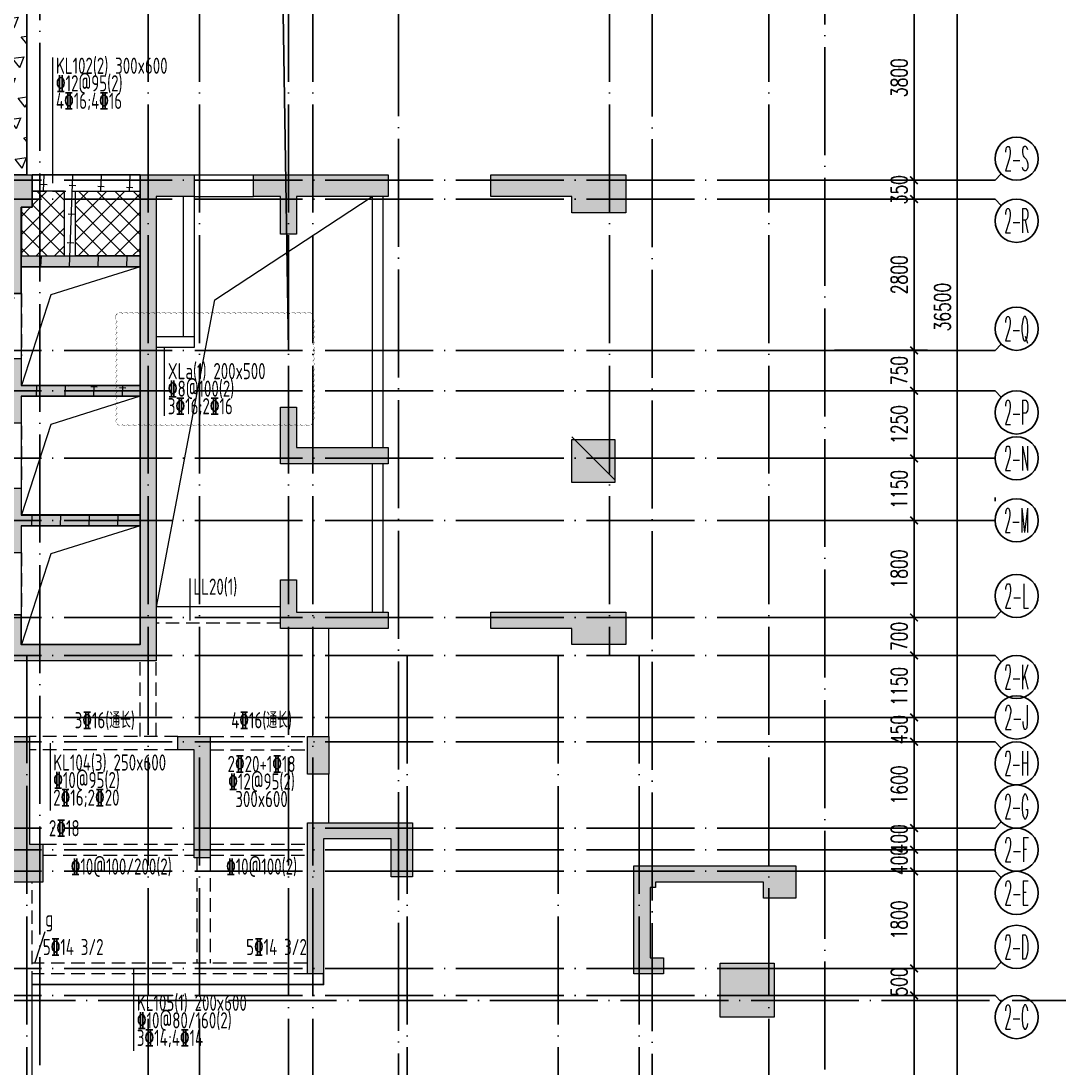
# Model space of a CAD drawing. Header units: millimetres. Extents: x 1089227 to 13101469, y 618865 to 10240562.
# Drawn here: x 3314430 to 3333666, y 4887909 to 4907305 of the extents above; entities that cross this region are included whole.
import ezdxf
from ezdxf.enums import TextEntityAlignment as Align

# ---------------------------------------------------------------- set-up
doc = ezdxf.new("R2010")
doc.units = ezdxf.units.MM
doc.header["$LTSCALE"] = 1000
doc.header["$PDMODE"] = 3
doc.header["$PDSIZE"] = 200
doc.linetypes.add('DOTE', pattern=[2.42, 2, -0.2, 0.02, -0.2])
doc.linetypes.add('HIDDEN', pattern=[0.375, 0.25, -0.125])
doc.layers.get('0').update_dxf_attribs({"linetype": 'CONTINUOUS'})
doc.layers.get('Defpoints').update_dxf_attribs({"linetype": 'CONTINUOUS'})
doc.layers.add('0914调整', color=1, linetype='CONTINUOUS', plot=False)
for name, color, linetype in [('AXIS', 3, 'CONTINUOUS'), ('AXIS_TEXT', 7, 'CONTINUOUS'), ('C-H', 8, 'CONTINUOUS'), ('DOTE', 1, 'DOTE'), ('EXTEND', 4, 'CONTINUOUS'), ('降板范围', 7, 'CONTINUOUS')]:
    doc.layers.add(name, color=color, linetype=linetype)
for name, color, linetype, lineweight in [('S-BEAM-DASH', 4, 'HIDDEN', 0), ('S-BEAM-SE-DASH', 3, 'HIDDEN', 0), ('S-COLU-GZ', 240, 'CONTINUOUS', 0), ('S-HOLE', 11, 'CONTINUOUS', 0), ('S-SLAB', 160, 'CONTINUOUS', 0), ('S-SLAB-HATCH', 73, 'CONTINUOUS', 0), ('S-WALL', 31, 'CONTINUOUS', 0), ('梁原位标注', 7, 'CONTINUOUS', 18), ('梁名称编号', 2, 'CONTINUOUS', 18), ('梁标注引线', 2, 'CONTINUOUS', 18), ('梁集中标注', 2, 'CONTINUOUS', 18)]:
    doc.layers.add(name, color=color, linetype=linetype, lineweight=lineweight)
doc.styles.add('_TCH_AXIS', font='COMPLEX', dxfattribs={"bigfont": 'AllInOneBig.shx'})
doc.styles.add('_TCH_DIM_T3', font='SIMPLEX', dxfattribs={"width": 0.705882, "bigfont": 'AllInOneBig.shx'})
doc.styles.add('COMPLEX', font='COMPLEX', dxfattribs={"bigfont": 'AllInOneBig.shx'})
doc.styles.add('Style 1', font='yjkeng.shx', dxfattribs={"width": 0.7, "height": 300, "bigfont": 'yjkchn.shx'})
doc.dimstyles.new('_TCH_ARCH&&100', dxfattribs={"dimtxt": 297.5, "dimasz": 100, "dimexe": 250, "dimexo": 300, "dimgap": 126.25, "dimtad": 1, "dimdec": 0, "dimzin": 0, "dimdsep": 46, "dimtxsty": '_TCH_DIM_T3', "dimblk": 'ARCHTICK', "dimcen": 0.09, "dimclrt": 7, "dimazin": 2, "dimtfac": 1, "dimtdec": 0, "dimtix": 1, "dimtmove": 2, "dimatfit": 3, "dimfxl": 0, "dimtolj": 1, "dimtzin": 0, "dimarcsym": 0})

# ---------------------------------------------------------------- blocks, each defined once
blk = doc.blocks.new('_AXISO')
blk.add_circle((0, 0), 0.5)
at = {"layer": 'AXIS_TEXT', "style": 'COMPLEX', "width": 1.041667}
blk.add_attdef('A', text='', height=0.56, dxfattribs=at).set_placement((-0.25, -0.28), (0.25, -0.28), align=Align.FIT)
blk = doc.blocks.new('_ArchTick')
at = {"color": 0, "linetype": 'ByBlock', "const_width": 0.3}
blk.add_lwpolyline([(-0.71, -0.71), (0.71, 0.71)], dxfattribs=at)
blk = doc.blocks.new('*D246')
at = {"layer": 'AXIS', "color": 0, "lineweight": -2, "transparency": 16777216}
for p, q in [((-60525, 95042), (-57999, 95042)), ((-58249, 58542), (-58249, 95042)), ((-60525, 58542), (-57999, 58542))]:
    blk.add_line(p, q, dxfattribs=at)
at = {"layer": 'Defpoints', "color": 0, "transparency": 16777216}
for p in [(-60825, 95042), (-58249, 95042), (-60825, 58542)]:
    blk.add_point(p, dxfattribs=at)
at = {"layer": 'AXIS', "color": 0, "lineweight": -2, "transparency": 16777216, "xscale": 100, "yscale": 100, "zscale": 100}
for p, rotation in [((-58249, 95042), 90), ((-58249, 58542), 270)]:
    blk.add_blockref('_ArchTick', p, dxfattribs=dict(at, rotation=rotation))
at = {"layer": 'AXIS', "color": 7, "transparency": 16777216, "insert": (-58524, 76792), "char_height": 297.5, "attachment_point": 5, "rotation": 90, "style": '_TCH_DIM_T3'}
blk.add_mtext('\\A1;36500', dxfattribs=at)
blk = doc.blocks.new('*D248')
at = {"layer": 'AXIS', "color": 0, "lineweight": -2, "transparency": 16777216}
for p, q in [((-60525, 64042), (-58799, 64042)), ((-59049, 59542), (-59049, 64042)), ((-60525, 59542), (-58799, 59542))]:
    blk.add_line(p, q, dxfattribs=at)
at = {"layer": 'Defpoints', "color": 0, "transparency": 16777216}
for p in [(-60825, 64042), (-59049, 64042), (-60825, 59542)]:
    blk.add_point(p, dxfattribs=at)
at = {"layer": 'AXIS', "color": 0, "lineweight": -2, "transparency": 16777216, "xscale": 100, "yscale": 100, "zscale": 100}
for p, rotation in [((-59049, 64042), 90), ((-59049, 59542), 270)]:
    blk.add_blockref('_ArchTick', p, dxfattribs=dict(at, rotation=rotation))
at = {"layer": 'AXIS', "color": 7, "transparency": 16777216, "insert": (-59324, 61792), "char_height": 297.5, "attachment_point": 5, "rotation": 90, "style": '_TCH_DIM_T3'}
blk.add_mtext('\\A1;4500', dxfattribs=at)
blk = doc.blocks.new('*D249')
at = {"layer": 'AXIS', "color": 0, "lineweight": -2, "transparency": 16777216}
for p, q in [((-59049, 64542), (-59049, 64642)), ((-60525, 64542), (-58799, 64542)), ((-59049, 64042), (-59049, 64542)), ((-60525, 64042), (-58799, 64042)), ((-59049, 64042), (-59049, 63942))]:
    blk.add_line(p, q, dxfattribs=at)
at = {"layer": 'Defpoints', "color": 0, "transparency": 16777216}
for p in [(-60825, 64542), (-59049, 64542), (-60825, 64042)]:
    blk.add_point(p, dxfattribs=at)
at = {"layer": 'AXIS', "color": 0, "lineweight": -2, "transparency": 16777216, "xscale": 100, "yscale": 100, "zscale": 100}
for p, rotation in [((-59049, 64542), 270), ((-59049, 64042), 90)]:
    blk.add_blockref('_ArchTick', p, dxfattribs=dict(at, rotation=rotation))
at = {"layer": 'AXIS', "color": 7, "transparency": 16777216, "insert": (-59324, 64292), "char_height": 297.5, "attachment_point": 5, "rotation": 90, "style": '_TCH_DIM_T3'}
blk.add_mtext('\\A1;500', dxfattribs=at)
blk = doc.blocks.new('*D250')
at = {"layer": 'AXIS', "color": 0, "lineweight": -2, "transparency": 16777216}
for p, q in [((-60525, 66342), (-58799, 66342)), ((-59049, 64542), (-59049, 66342)), ((-60525, 64542), (-58799, 64542))]:
    blk.add_line(p, q, dxfattribs=at)
at = {"layer": 'Defpoints', "color": 0, "transparency": 16777216}
for p in [(-60825, 66342), (-59049, 66342), (-60825, 64542)]:
    blk.add_point(p, dxfattribs=at)
at = {"layer": 'AXIS', "color": 0, "lineweight": -2, "transparency": 16777216, "xscale": 100, "yscale": 100, "zscale": 100}
for p, rotation in [((-59049, 66342), 90), ((-59049, 64542), 270)]:
    blk.add_blockref('_ArchTick', p, dxfattribs=dict(at, rotation=rotation))
at = {"layer": 'AXIS', "color": 7, "transparency": 16777216, "insert": (-59324, 65442), "char_height": 297.5, "attachment_point": 5, "rotation": 90, "style": '_TCH_DIM_T3'}
blk.add_mtext('\\A1;1800', dxfattribs=at)
blk = doc.blocks.new('*D251')
at = {"layer": 'AXIS', "color": 0, "lineweight": -2, "transparency": 16777216}
for p, q in [((-60525, 66742), (-58799, 66742)), ((-59049, 66742), (-59049, 66842)), ((-59049, 66342), (-59049, 66742)), ((-60525, 66342), (-58799, 66342)), ((-59049, 66342), (-59049, 66242))]:
    blk.add_line(p, q, dxfattribs=at)
at = {"layer": 'Defpoints', "color": 0, "transparency": 16777216}
for p in [(-60825, 66742), (-59049, 66742), (-60825, 66342)]:
    blk.add_point(p, dxfattribs=at)
at = {"layer": 'AXIS', "color": 0, "lineweight": -2, "transparency": 16777216, "xscale": 100, "yscale": 100, "zscale": 100}
for p, rotation in [((-59049, 66742), 270), ((-59049, 66342), 90)]:
    blk.add_blockref('_ArchTick', p, dxfattribs=dict(at, rotation=rotation))
at = {"layer": 'AXIS', "color": 7, "transparency": 16777216, "insert": (-59324, 66542), "char_height": 297.5, "attachment_point": 5, "rotation": 90, "style": '_TCH_DIM_T3'}
blk.add_mtext('\\A1;400', dxfattribs=at)
blk = doc.blocks.new('*D252')
at = {"layer": 'AXIS', "color": 0, "lineweight": -2, "transparency": 16777216}
for p, q in [((-60525, 67142), (-58799, 67142)), ((-59049, 67142), (-59049, 67242)), ((-59049, 66742), (-59049, 67142)), ((-60525, 66742), (-58799, 66742)), ((-59049, 66742), (-59049, 66642))]:
    blk.add_line(p, q, dxfattribs=at)
at = {"layer": 'Defpoints', "color": 0, "transparency": 16777216}
for p in [(-60825, 67142), (-59049, 67142), (-60825, 66742)]:
    blk.add_point(p, dxfattribs=at)
at = {"layer": 'AXIS', "color": 0, "lineweight": -2, "transparency": 16777216, "xscale": 100, "yscale": 100, "zscale": 100}
for p, rotation in [((-59049, 67142), 270), ((-59049, 66742), 90)]:
    blk.add_blockref('_ArchTick', p, dxfattribs=dict(at, rotation=rotation))
at = {"layer": 'AXIS', "color": 7, "transparency": 16777216, "insert": (-59324, 66942), "char_height": 297.5, "attachment_point": 5, "rotation": 90, "style": '_TCH_DIM_T3'}
blk.add_mtext('\\A1;400', dxfattribs=at)
blk = doc.blocks.new('*D253')
at = {"layer": 'AXIS', "color": 0, "lineweight": -2, "transparency": 16777216}
for p, q in [((-60525, 68742), (-58799, 68742)), ((-59049, 67142), (-59049, 68742)), ((-60525, 67142), (-58799, 67142))]:
    blk.add_line(p, q, dxfattribs=at)
at = {"layer": 'Defpoints', "color": 0, "transparency": 16777216}
for p in [(-60825, 68742), (-59049, 68742), (-60825, 67142)]:
    blk.add_point(p, dxfattribs=at)
at = {"layer": 'AXIS', "color": 0, "lineweight": -2, "transparency": 16777216, "xscale": 100, "yscale": 100, "zscale": 100}
for p, rotation in [((-59049, 68742), 90), ((-59049, 67142), 270)]:
    blk.add_blockref('_ArchTick', p, dxfattribs=dict(at, rotation=rotation))
at = {"layer": 'AXIS', "color": 7, "transparency": 16777216, "insert": (-59324, 67942), "char_height": 297.5, "attachment_point": 5, "rotation": 90, "style": '_TCH_DIM_T3'}
blk.add_mtext('\\A1;1600', dxfattribs=at)
blk = doc.blocks.new('*D254')
at = {"layer": 'AXIS', "color": 0, "lineweight": -2, "transparency": 16777216}
for p, q in [((-59049, 69192), (-59049, 69292)), ((-60525, 69192), (-58799, 69192)), ((-59049, 68742), (-59049, 69192)), ((-60525, 68742), (-58799, 68742)), ((-59049, 68742), (-59049, 68642))]:
    blk.add_line(p, q, dxfattribs=at)
at = {"layer": 'Defpoints', "color": 0, "transparency": 16777216}
for p in [(-60825, 69192), (-59049, 69192), (-60825, 68742)]:
    blk.add_point(p, dxfattribs=at)
at = {"layer": 'AXIS', "color": 0, "lineweight": -2, "transparency": 16777216, "xscale": 100, "yscale": 100, "zscale": 100}
for p, rotation in [((-59049, 69192), 270), ((-59049, 68742), 90)]:
    blk.add_blockref('_ArchTick', p, dxfattribs=dict(at, rotation=rotation))
at = {"layer": 'AXIS', "color": 7, "transparency": 16777216, "insert": (-59324, 68967), "char_height": 297.5, "attachment_point": 5, "rotation": 90, "style": '_TCH_DIM_T3'}
blk.add_mtext('\\A1;450', dxfattribs=at)
blk = doc.blocks.new('*D255')
at = {"layer": 'AXIS', "color": 0, "lineweight": -2, "transparency": 16777216}
for p, q in [((-60525, 70342), (-58799, 70342)), ((-59049, 69192), (-59049, 70342)), ((-60525, 69192), (-58799, 69192))]:
    blk.add_line(p, q, dxfattribs=at)
at = {"layer": 'Defpoints', "color": 0, "transparency": 16777216}
for p in [(-60825, 70342), (-59049, 70342), (-60825, 69192)]:
    blk.add_point(p, dxfattribs=at)
at = {"layer": 'AXIS', "color": 0, "lineweight": -2, "transparency": 16777216, "xscale": 100, "yscale": 100, "zscale": 100}
for p, rotation in [((-59049, 70342), 90), ((-59049, 69192), 270)]:
    blk.add_blockref('_ArchTick', p, dxfattribs=dict(at, rotation=rotation))
at = {"layer": 'AXIS', "color": 7, "transparency": 16777216, "insert": (-59324, 69767), "char_height": 297.5, "attachment_point": 5, "rotation": 90, "style": '_TCH_DIM_T3'}
blk.add_mtext('\\A1;1150', dxfattribs=at)
blk = doc.blocks.new('*D256')
at = {"layer": 'AXIS', "color": 0, "lineweight": -2, "transparency": 16777216}
for p, q in [((-60525, 71042), (-58799, 71042)), ((-59049, 71042), (-59049, 71142)), ((-59049, 70342), (-59049, 71042)), ((-60525, 70342), (-58799, 70342)), ((-59049, 70342), (-59049, 70242))]:
    blk.add_line(p, q, dxfattribs=at)
at = {"layer": 'Defpoints', "color": 0, "transparency": 16777216}
for p in [(-60825, 71042), (-59049, 71042), (-60825, 70342)]:
    blk.add_point(p, dxfattribs=at)
at = {"layer": 'AXIS', "color": 0, "lineweight": -2, "transparency": 16777216, "xscale": 100, "yscale": 100, "zscale": 100}
for p, rotation in [((-59049, 71042), 270), ((-59049, 70342), 90)]:
    blk.add_blockref('_ArchTick', p, dxfattribs=dict(at, rotation=rotation))
at = {"layer": 'AXIS', "color": 7, "transparency": 16777216, "insert": (-59324, 70692), "char_height": 297.5, "attachment_point": 5, "rotation": 90, "style": '_TCH_DIM_T3'}
blk.add_mtext('\\A1;700', dxfattribs=at)
blk = doc.blocks.new('*D257')
at = {"layer": 'AXIS', "color": 0, "lineweight": -2, "transparency": 16777216}
for p, q in [((-60525, 72842), (-58799, 72842)), ((-59049, 71042), (-59049, 72842)), ((-60525, 71042), (-58799, 71042))]:
    blk.add_line(p, q, dxfattribs=at)
at = {"layer": 'Defpoints', "color": 0, "transparency": 16777216}
for p in [(-60825, 72842), (-59049, 72842), (-60825, 71042)]:
    blk.add_point(p, dxfattribs=at)
at = {"layer": 'AXIS', "color": 0, "lineweight": -2, "transparency": 16777216, "xscale": 100, "yscale": 100, "zscale": 100}
for p, rotation in [((-59049, 72842), 90), ((-59049, 71042), 270)]:
    blk.add_blockref('_ArchTick', p, dxfattribs=dict(at, rotation=rotation))
at = {"layer": 'AXIS', "color": 7, "transparency": 16777216, "insert": (-59324, 71942), "char_height": 297.5, "attachment_point": 5, "rotation": 90, "style": '_TCH_DIM_T3'}
blk.add_mtext('\\A1;1800', dxfattribs=at)
blk = doc.blocks.new('*D258')
at = {"layer": 'AXIS', "color": 0, "lineweight": -2, "transparency": 16777216}
for p, q in [((-60525, 73992), (-58799, 73992)), ((-59049, 72842), (-59049, 73992)), ((-60525, 72842), (-58799, 72842))]:
    blk.add_line(p, q, dxfattribs=at)
at = {"layer": 'Defpoints', "color": 0, "transparency": 16777216}
for p in [(-60825, 73992), (-59049, 73992), (-60825, 72842)]:
    blk.add_point(p, dxfattribs=at)
at = {"layer": 'AXIS', "color": 0, "lineweight": -2, "transparency": 16777216, "xscale": 100, "yscale": 100, "zscale": 100}
for p, rotation in [((-59049, 73992), 90), ((-59049, 72842), 270)]:
    blk.add_blockref('_ArchTick', p, dxfattribs=dict(at, rotation=rotation))
at = {"layer": 'AXIS', "color": 7, "transparency": 16777216, "insert": (-59324, 73417), "char_height": 297.5, "attachment_point": 5, "rotation": 90, "style": '_TCH_DIM_T3'}
blk.add_mtext('\\A1;1150', dxfattribs=at)
blk = doc.blocks.new('*D259')
at = {"layer": 'AXIS', "color": 0, "lineweight": -2, "transparency": 16777216}
for p, q in [((-60525, 75242), (-58799, 75242)), ((-59049, 73992), (-59049, 75242)), ((-60525, 73992), (-58799, 73992))]:
    blk.add_line(p, q, dxfattribs=at)
at = {"layer": 'Defpoints', "color": 0, "transparency": 16777216}
for p in [(-60825, 75242), (-59049, 75242), (-60825, 73992)]:
    blk.add_point(p, dxfattribs=at)
at = {"layer": 'AXIS', "color": 0, "lineweight": -2, "transparency": 16777216, "xscale": 100, "yscale": 100, "zscale": 100}
for p, rotation in [((-59049, 75242), 90), ((-59049, 73992), 270)]:
    blk.add_blockref('_ArchTick', p, dxfattribs=dict(at, rotation=rotation))
at = {"layer": 'AXIS', "color": 7, "transparency": 16777216, "insert": (-59324, 74617), "char_height": 297.5, "attachment_point": 5, "rotation": 90, "style": '_TCH_DIM_T3'}
blk.add_mtext('\\A1;1250', dxfattribs=at)
blk = doc.blocks.new('*D260')
at = {"layer": 'AXIS', "color": 0, "lineweight": -2, "transparency": 16777216}
for p, q in [((-59049, 75992), (-59049, 76092)), ((-60525, 75992), (-58799, 75992)), ((-59049, 75242), (-59049, 75992)), ((-60525, 75242), (-58799, 75242)), ((-59049, 75242), (-59049, 75142))]:
    blk.add_line(p, q, dxfattribs=at)
at = {"layer": 'Defpoints', "color": 0, "transparency": 16777216}
for p in [(-60825, 75992), (-59049, 75992), (-60825, 75242)]:
    blk.add_point(p, dxfattribs=at)
at = {"layer": 'AXIS', "color": 0, "lineweight": -2, "transparency": 16777216, "xscale": 100, "yscale": 100, "zscale": 100}
for p, rotation in [((-59049, 75992), 270), ((-59049, 75242), 90)]:
    blk.add_blockref('_ArchTick', p, dxfattribs=dict(at, rotation=rotation))
at = {"layer": 'AXIS', "color": 7, "transparency": 16777216, "insert": (-59324, 75617), "char_height": 297.5, "attachment_point": 5, "rotation": 90, "style": '_TCH_DIM_T3'}
blk.add_mtext('\\A1;750', dxfattribs=at)
blk = doc.blocks.new('*D261')
at = {"layer": 'AXIS', "color": 0, "lineweight": -2, "transparency": 16777216}
for p, q in [((-60525, 78792), (-58799, 78792)), ((-59049, 75992), (-59049, 78792)), ((-60525, 75992), (-58799, 75992))]:
    blk.add_line(p, q, dxfattribs=at)
at = {"layer": 'Defpoints', "color": 0, "transparency": 16777216}
for p in [(-60825, 78792), (-59049, 78792), (-60825, 75992)]:
    blk.add_point(p, dxfattribs=at)
at = {"layer": 'AXIS', "color": 0, "lineweight": -2, "transparency": 16777216, "xscale": 100, "yscale": 100, "zscale": 100}
for p, rotation in [((-59049, 78792), 90), ((-59049, 75992), 270)]:
    blk.add_blockref('_ArchTick', p, dxfattribs=dict(at, rotation=rotation))
at = {"layer": 'AXIS', "color": 7, "transparency": 16777216, "insert": (-59324, 77392), "char_height": 297.5, "attachment_point": 5, "rotation": 90, "style": '_TCH_DIM_T3'}
blk.add_mtext('\\A1;2800', dxfattribs=at)
blk = doc.blocks.new('*D262')
at = {"layer": 'AXIS', "color": 0, "lineweight": -2, "transparency": 16777216}
for p, q in [((-60525, 79142), (-58799, 79142)), ((-59049, 79142), (-59049, 79242)), ((-59049, 78792), (-59049, 79142)), ((-60525, 78792), (-58799, 78792)), ((-59049, 78792), (-59049, 78692))]:
    blk.add_line(p, q, dxfattribs=at)
at = {"layer": 'Defpoints', "color": 0, "transparency": 16777216}
for p in [(-60825, 79142), (-59049, 79142), (-60825, 78792)]:
    blk.add_point(p, dxfattribs=at)
at = {"layer": 'AXIS', "color": 0, "lineweight": -2, "transparency": 16777216, "xscale": 100, "yscale": 100, "zscale": 100}
for p, rotation in [((-59049, 79142), 270), ((-59049, 78792), 90)]:
    blk.add_blockref('_ArchTick', p, dxfattribs=dict(at, rotation=rotation))
at = {"layer": 'AXIS', "color": 7, "transparency": 16777216, "insert": (-59324, 78967), "char_height": 297.5, "attachment_point": 5, "rotation": 90, "style": '_TCH_DIM_T3'}
blk.add_mtext('\\A1;350', dxfattribs=at)
blk = doc.blocks.new('*D263')
at = {"layer": 'AXIS', "color": 0, "lineweight": -2, "transparency": 16777216}
for p, q in [((-60525, 82942), (-58799, 82942)), ((-59049, 79142), (-59049, 82942)), ((-60525, 79142), (-58799, 79142))]:
    blk.add_line(p, q, dxfattribs=at)
at = {"layer": 'Defpoints', "color": 0, "transparency": 16777216}
for p in [(-60825, 82942), (-59049, 82942), (-60825, 79142)]:
    blk.add_point(p, dxfattribs=at)
at = {"layer": 'AXIS', "color": 0, "lineweight": -2, "transparency": 16777216, "xscale": 100, "yscale": 100, "zscale": 100}
for p, rotation in [((-59049, 82942), 90), ((-59049, 79142), 270)]:
    blk.add_blockref('_ArchTick', p, dxfattribs=dict(at, rotation=rotation))
at = {"layer": 'AXIS', "color": 7, "transparency": 16777216, "insert": (-59324, 81042), "char_height": 297.5, "attachment_point": 5, "rotation": 90, "style": '_TCH_DIM_T3'}
blk.add_mtext('\\A1;3800', dxfattribs=at)
blk = doc.blocks.new('裙房轴网260428')
at = {"layer": 'DOTE', "color": 16, "linetype": 'DOTE'}
for p, q in [((-63900, 137981.8), (-63900, -1000)), ((-75250, 137349.7), (-75250, -1000)), ((-60700, 137269.1), (-60700, -1000)), ((-68600, 130728.4), (-68600, -1000)), ((-120150, 63950), (-1866, 63950))]:
    blk.add_line(p, q, dxfattribs=at)
blk = doc.blocks.new('QZ-TL-0808')
at = {"layer": 'C-H'}
for points in [[(-33158, -16922), (-32458, -16922), (-32458, -16522), (-33458, -16522), (-33458, -18024), (-35658, -18024), (-35658, -17122), (-35458, -17122), (-35458, -16522), (-35858, -16522), (-35858, -18722), (-35658, -18722), (-35658, -18224), (-33458, -18224), (-33458, -20422), (-35658, -20422), (-35658, -19921), (-35858, -19922), (-35858, -21121), (-35658, -21121), (-35658, -20622), (-33458, -20622), (-33458, -22822), (-35658, -22822), (-35658, -22322), (-35858, -22322), (-35858, -23522), (-35658, -23521), (-35658, -23022), (-33458, -23022), (-33458, -25222), (-35658, -25222), (-35658, -24722), (-35858, -24722), (-35858, -25522), (-33158, -25522)], [(-30858, -17622), (-30858, -16922), (-31358, -16922), (-31358, -16522), (-28858, -16522), (-28858, -16922), (-30558, -16922), (-30558, -17622)], [(-26958, -16522), (-24458, -16522), (-24458, -17222), (-25458, -17222), (-25458, -16922), (-26958, -16922)], [(-30858, -21872), (-30858, -20822), (-30558, -20822), (-30558, -21572), (-28858, -21572), (-28858, -21872)], [(-25458, -21421), (-24658, -21421), (-24658, -22221), (-25458, -22221)], [(-30858, -24922), (-30858, -24022), (-30558, -24022), (-30558, -24622), (-28858, -24622), (-28858, -24922)], [(-26958, -24622), (-24458, -24622), (-24458, -25222), (-25458, -25222), (-25458, -24922), (-26958, -24922)], [(-35508, -26922), (-35858, -26922), (-35858, -29622), (-35258, -29622), (-35258, -28922), (-35508, -28922)], [(-32758, -27172), (-32758, -26922), (-32158, -26922), (-32158, -29172), (-32458, -29172), (-32458, -27172)], [(-30358, -26922), (-29958, -26922), (-29958, -27622), (-30358, -27622)], [(-30358, -28522), (-28408, -28522), (-28408, -29522), (-28808, -29522), (-28808, -28822), (-30058, -28822), (-30058, -31322), (-30358, -31322)], [(-23758, -31022), (-23758, -31322), (-24308, -31322), (-24308, -29322), (-21308, -29322), (-21308, -29922), (-21908, -29922), (-21908, -29622), (-23908, -29622), (-23908, -29722), (-24008, -29722), (-24008, -31022)], [(-22708, -31122), (-21708, -31122), (-21708, -32122), (-22708, -32122)]]:
    blk.add_hatch(color=256, dxfattribs=at).paths.add_polyline_path(points)
at = {"layer": 'S-WALL'}
for points in [[(-35858, -19922), (-35658, -19921), (-35658, -20422), (-33458, -20422), (-33458, -18224), (-35658, -18224), (-35658, -18722), (-35858, -18722)], [(-35858, -16522), (-35458, -16522), (-35458, -17122), (-35658, -17122), (-35658, -18024), (-33458, -18024), (-33458, -16522), (-32458, -16522), (-32458, -16922), (-33158, -16922), (-33158, -25522), (-35858, -25522)], [(-35858, -24722), (-35658, -24722), (-35658, -25222), (-33458, -25222), (-33458, -23022), (-35658, -23022), (-35658, -23521), (-35858, -23522)], [(-35858, -22322), (-35658, -22322), (-35658, -22822), (-33458, -22822), (-33458, -20622), (-35658, -20622), (-35658, -21121), (-35858, -21121)], [(-30858, -17622), (-30858, -16922), (-31358, -16922), (-31358, -16522), (-28858, -16522), (-28858, -16922), (-30558, -16922), (-30558, -17622), (-30858, -17622)], [(-26958, -16522), (-24458, -16522), (-24458, -17222), (-25458, -17222), (-25458, -16922), (-26958, -16922), (-26958, -16522)], [(-30858, -21872), (-30858, -20822), (-30558, -20822), (-30558, -21572), (-28858, -21572), (-28858, -21872), (-30858, -21872)], [(-30858, -24922), (-30858, -24022), (-30558, -24022), (-30558, -24622), (-28858, -24622), (-28858, -24922), (-30858, -24922)], [(-26958, -24622), (-24458, -24622), (-24458, -25222), (-25458, -25222), (-25458, -24922), (-26958, -24922), (-26958, -24622)], [(-35858, -26922), (-35508, -26922), (-35508, -28922), (-35258, -28922), (-35258, -29622), (-35858, -29622), (-35858, -26922)], [(-32758, -27172), (-32758, -26922), (-32158, -26922), (-32158, -29172), (-32458, -29172), (-32458, -27172), (-32758, -27172), (-32758, -26922)], [(-30358, -28522), (-28408, -28522), (-28408, -29522), (-28808, -29522), (-28808, -28822), (-30058, -28822), (-30058, -31322), (-30358, -31322), (-30358, -28522)], [(-23758, -31022), (-23758, -31322), (-24308, -31322), (-24308, -29322), (-21308, -29322), (-21308, -29922), (-21908, -29922), (-21908, -29622), (-23908, -29622), (-23908, -29722), (-24008, -29722), (-24008, -31022), (-23758, -31022)]]:
    blk.add_lwpolyline(points, dxfattribs=at)
for points in [[(-25458, -21421), (-24658, -21421), (-24658, -22221), (-25458, -22221)], [(-30358, -26922), (-29958, -26922), (-29958, -27622), (-30358, -27622)], [(-22708, -31122), (-21708, -31122), (-21708, -32122), (-22708, -32122)]]:
    blk.add_lwpolyline(points, close=True, dxfattribs=at)
blk = doc.blocks.new('1F柱网-0808')
at = {"layer": 'S-COLU-GZ'}
blk.add_line((119422, 127086), (120222, 126284), dxfattribs=at)
blk.add_blockref('QZ-TL-0808', (144880, 148457))
blk = doc.blocks.new('2FJGBZ')
at = {"layer": 'S-SLAB-HATCH'}
h = blk.add_hatch(dxfattribs=at)
h.set_pattern_fill('TRIANG', color=256, scale=150, angle=8)
h.set_pattern_definition([(68.0000004, (-5457252.86, 1932872.46), (-263.88782, 337.761074), [214.3125, -214.3125]), (128.0000004, (-5457252.86, 1932872.46), (-424.45358, -59.653019), [214.3125, -214.3125]), (8.0000004, (-5457384.8, 1933041.34), (160.56576, 397.414093), [214.3125, -214.3125])])
h.paths.add_polyline_path([(102272, 141735), (102573, 141735), (102573, 142035), (112423, 142035), (112422, 141736), (112722, 141735), (112722, 136335), (111222, 136335), (111222, 136036), (109322, 136036), (109322, 131935), (109022, 131935), (109022, 131635), (106423, 131635), (106423, 131935), (105072, 131935), (105072, 136036), (102572, 136036), (102572, 136337), (102272, 136336)])
h = blk.add_hatch(dxfattribs=at)
h.set_pattern_fill('橡胶', color=256, scale=150, angle=8)
h.set_pattern_definition([(88, (-21741.7, -30030.15), (-530.007, 18.5083), []), (178, (-21131.1, -29460.8), (-18.5083, -530.007), [120, -410.3301])])
h.paths.add_polyline_path([(109022, 121535), (106423, 121538), (106423, 121585), (104623, 121585), (104622, 121885), (103322, 121885), (103322, 131935), (104672, 131935), (104672, 131585), (106023, 131585), (106023, 131335), (106423, 131335), (106423, 131635), (109022, 131635), (109022, 129735), (109222, 129735), (109222, 131335), (109422, 131335), (109422, 131935), (111422, 131935), (111422, 123235), (109222, 123235), (109221, 123785), (109021, 123785)])
h.paths.add_polyline_path([(103722, 121885), (106224, 121885), (106224, 122587), (103722, 122587)], flags=16)
h.paths.add_polyline_path([(106224, 122787), (103722, 122787), (103722, 130686), (106224, 130686)], flags=16)
h.paths.add_polyline_path([(104973, 130886), (103722, 130886), (103722, 131636), (104973, 131636)], flags=16)
h.paths.add_polyline_path([(105173, 131585), (106024, 131585), (106024, 131336), (106224, 131336), (106224, 130886), (105173, 130886)], flags=16)
h.paths.add_polyline_path([(110023, 131635), (109423, 131636), (109423, 131336), (109223, 131336), (109223, 130433), (110023, 130433)], flags=16)
h.paths.add_polyline_path([(111423, 130433), (110223, 130433), (110223, 131636), (111423, 131636)])
h.paths.add_polyline_path([(109223, 130232), (111423, 130232), (111423, 128034), (109223, 128034)])
h.paths.add_polyline_path([(109223, 127834), (111423, 127834), (111423, 125636), (109223, 125636)])
h.paths.add_polyline_path([(109223, 125434), (111423, 125434), (111423, 123236), (109223, 123236)])
h = blk.add_hatch(dxfattribs=at)
h.set_pattern_fill('ANSI37', color=256, scale=150)
h.set_pattern_definition([(45, (-3879379.73, -271259.23), (-168.379802, 168.379802), []), (135, (-3879379.73, -271259.23), (-168.379802, -168.379802), [])])
h.paths.add_polyline_path([(110023, 131635), (109423, 131636), (109423, 131336), (109223, 131336), (109223, 130433), (110023, 130433)])
h = blk.add_hatch(dxfattribs=at)
h.set_pattern_fill('ANSI37', color=256, scale=150)
h.set_pattern_definition([(45, (-3872880.32, -271259.23), (-168.379802, 168.379802), []), (135, (-3872880.32, -271259.23), (-168.379802, -168.379802), [])])
h.paths.add_polyline_path([(111423, 130433), (110223, 130433), (110223, 131636), (111423, 131636)])
at = {"layer": 'S-BEAM-DASH', "linetype": 'Continuous'}
for p, q in [((109322, 131935), (109322, 136036)), ((112422, 131935), (113522, 131936)), ((112222, 131536), (112222, 128936)), ((112422, 131536), (112422, 128736)), ((112424, 131536), (113524, 131536)), ((115722, 131535), (115722, 126886)), ((115922, 131535), (115922, 126886)), ((112422, 128936), (111722, 128936)), ((112422, 128736), (111722, 128736)), ((115722, 126586), (115722, 123836)), ((115922, 126586), (115922, 123836)), ((114024, 123933), (111724, 123933)), ((114922, 121535), (114922, 123535)), ((114922, 119936), (114922, 120835)), ((109422, 114733), (109422, 116937))]:
    blk.add_line(p, q, dxfattribs=at)
at = {"layer": 'S-BEAM-DASH'}
for p, q in [((109423, 131936), (111423, 131936)), ((109423, 131636), (111423, 131636)), ((109224, 129736), (109223, 128586)), ((109223, 127286), (109223, 126186)), ((109223, 124935), (109222, 123785)), ((114024, 123633), (111724, 123633)), ((114622, 121535), (114622, 123535)), ((109322, 121535), (109322, 122935)), ((111422, 121535), (111422, 122935)), ((111722, 121535), (111722, 122935)), ((112123, 121535), (109372, 121535)), ((112723, 121535), (114523, 121535)), ((112123, 121285), (109372, 121285)), ((112723, 121285), (114523, 121285)), ((114622, 119936), (114622, 120835)), ((109622, 119535), (112422, 119535)), ((112724, 119535), (114522, 119535)), ((109622, 119335), (112424, 119335)), ((112473, 119285), (112473, 117335)), ((112722, 119335), (114522, 119335)), ((112723, 119285), (112723, 117335)), ((109422, 116937), (109422, 118836)), ((114522, 117335), (109422, 117335)), ((114522, 117135), (109422, 117135))]:
    blk.add_line(p, q, dxfattribs=at)
at = {"layer": 'S-BEAM-SE-DASH'}
for p, q in [((110023, 130433), (110023, 131636)), ((110223, 130433), (110223, 131636))]:
    blk.add_line(p, q, dxfattribs=at)
at = {"layer": 'S-HOLE'}
for points in [[(111724, 123933), (112805, 129621), (115722, 131535)], [(111423, 130232), (109766, 129712), (109223, 128034)], [(111423, 127834), (109766, 127314), (109223, 125636)], [(111423, 125434), (109766, 124914), (109223, 123236)]]:
    blk.add_lwpolyline(points, dxfattribs=at)
for points in [[(109223, 130232), (111423, 130232), (111423, 128034), (109223, 128034)], [(109223, 127834), (111423, 127834), (111423, 125636), (109223, 125636)], [(109223, 125434), (111423, 125434), (111423, 123236), (109223, 123236)]]:
    blk.add_lwpolyline(points, close=True, dxfattribs=at)
at = {"layer": 'S-SLAB'}
for points in [[(110023, 131635), (109423, 131636), (109423, 131336), (109223, 131336), (109223, 130433), (110023, 130433)], [(111423, 130433), (110223, 130433), (110223, 131636), (111423, 131636)]]:
    blk.add_lwpolyline(points, close=True, dxfattribs=at)
at = {"layer": '降板范围'}
for points in [[(102272, 141735), (102573, 141735), (102573, 142035), (112423, 142035), (112422, 141736), (112722, 141735), (112722, 136335), (111222, 136335), (111222, 136036), (109322, 136036), (109322, 131935), (109022, 131935), (109022, 131635), (106423, 131635), (106423, 131935), (105072, 131935), (105072, 136036), (102572, 136036), (102572, 136337), (102272, 136336)], [(109022, 121535), (106423, 121538), (106423, 121585), (104623, 121585), (104622, 121885), (103322, 121885), (103322, 131935), (104672, 131935), (104672, 131585), (106023, 131585), (106023, 131335), (106423, 131335), (106423, 131635), (109022, 131635), (109022, 129735), (109222, 129735), (109222, 131335), (109422, 131335), (109422, 131935), (111422, 131935), (111422, 123235), (109222, 123235), (109221, 123785), (109021, 123785)]]:
    blk.add_lwpolyline(points, close=True, dxfattribs=at)
blk.add_lwpolyline([(114824, 117152), (114824, 116938), (109423, 116937)], dxfattribs=at)
blk.add_blockref('1F柱网-0808', (0, 0))
blk = doc.blocks.new('塔楼轴网260428')
at = {"layer": 'AXIS'}
for p, q in [((-60825.5, 79141.7), (-57549, 79141.7)), ((-57431.8, 79258.9), (-57549, 79141.7)), ((-60825.5, 78791.7), (-57549, 78791.7)), ((-57431.8, 78674.6), (-57549, 78791.7)), ((-57431.8, 76108.9), (-57549, 75991.7)), ((-60825.5, 75991.7), (-57549, 75991.7)), ((-60825.5, 75241.7), (-57549, 75241.7)), ((-57431.8, 75124.6), (-57549, 75241.7)), ((-60825.5, 73991.7), (-57549, 73991.7)), ((-60825.5, 72841.7), (-57549, 72841.7)), ((-60825.5, 71041.7), (-57549, 71041.7)), ((-57431.8, 71158.9), (-57549, 71041.7)), ((-60825.5, 70341.7), (-57549, 70341.7)), ((-57431.8, 70224.6), (-57549, 70341.7)), ((-60825.5, 69191.7), (-57549, 69191.7)), ((-60825.5, 68741.7), (-57549, 68741.7)), ((-57431.8, 68624.6), (-57549, 68741.7)), ((-60825.5, 67141.7), (-57549, 67141.7)), ((-57431.8, 67258.9), (-57549, 67141.7)), ((-60825.5, 66741.7), (-57549, 66741.7)), ((-60825.5, 66341.7), (-57549, 66341.7)), ((-57431.8, 66224.6), (-57549, 66341.7)), ((-57431.8, 64658.9), (-57549, 64541.7)), ((-60825.5, 64541.7), (-57549, 64541.7)), ((-60825.5, 64041.7), (-57549, 64041.7)), ((-57431.8, 63924.6), (-57549, 64041.7))]:
    blk.add_line(p, q, dxfattribs=at)
at = {"layer": 'DOTE', "color": 14}
for p, q in [((-73241, 99907.6), (-73241, 55337.9)), ((-72291, 99907.6), (-72291, 55337.9)), ((-70641, 99907.6), (-70641, 55337.9)), ((-70191, 99907.6), (-70191, 55337.9)), ((-64691, 99907.6), (-64691, 70341.7)), ((-61741, 99907.6), (-61741, 55337.9)), ((-94159, 79141.7), (-60825.5, 79141.7)), ((-94159, 78791.7), (-60825.5, 78791.7)), ((-94159, 75991.7), (-60825.5, 75991.7)), ((-94159, 75241.7), (-60825.5, 75241.7)), ((-94159, 73991.7), (-60825.5, 73991.7)), ((-94159, 72841.7), (-60825.5, 72841.7)), ((-94159, 71041.7), (-60825.5, 71041.7)), ((-94159, 70341.7), (-60825.5, 70341.7)), ((-75491, 70342.8), (-75491, 55337.9)), ((-68441, 70341.7), (-68441, 55337.9)), ((-65641, 70341.7), (-65641, 55337.9)), ((-64141, 70341.7), (-64141, 55337.9)), ((-94159, 69191.7), (-60825.5, 69191.7)), ((-94159, 68741.7), (-60825.5, 68741.7)), ((-94159, 67141.7), (-60825.5, 67141.7)), ((-94159, 66741.7), (-60825.5, 66741.7)), ((-94159, 66341.7), (-60825.5, 66341.7)), ((-94159, 64541.7), (-60825.5, 64541.7)), ((-94159, 64041.7), (-60825.5, 64041.7))]:
    blk.add_line(p, q, dxfattribs=at)
at = {"layer": 'AXIS'}
ref = blk.add_blockref('_AXISO', (-57149, 79541.7), dxfattribs=dict(at, xscale=800, yscale=800, zscale=800))
ref.add_attrib('A', '2-S', dxfattribs={"layer": 'AXIS_TEXT', "height": 452.55, "style": '_TCH_AXIS', "width": 0.35}).set_placement((-57375.2, 79315.4), (-56922.7, 79315.4), align=Align.FIT)
ref = blk.add_blockref('_AXISO', (-57149, 78391.7), dxfattribs=dict(at, xscale=800, yscale=800, zscale=800))
ref.add_attrib('A', '2-R', dxfattribs={"layer": 'AXIS_TEXT', "height": 452.55, "style": '_TCH_AXIS', "width": 0.328125}).set_placement((-57375.2, 78165.4), (-56922.7, 78165.4), align=Align.FIT)
ref = blk.add_blockref('_AXISO', (-57149, 76391.7), dxfattribs=dict(at, xscale=800, yscale=800, zscale=800))
ref.add_attrib('A', '2-Q', dxfattribs={"layer": 'AXIS_TEXT', "height": 452.55, "style": '_TCH_AXIS', "width": 0.33871}).set_placement((-57375.2, 76165.4), (-56922.7, 76165.4), align=Align.FIT)
ref = blk.add_blockref('_AXISO', (-57149, 74841.7), dxfattribs=dict(at, xscale=800, yscale=800, zscale=800))
ref.add_attrib('A', '2-P', dxfattribs={"layer": 'AXIS_TEXT', "height": 452.55, "style": '_TCH_AXIS', "width": 0.333333}).set_placement((-57375.2, 74615.4), (-56922.7, 74615.4), align=Align.FIT)
ref = blk.add_blockref('_AXISO', (-57149, 73991.7), dxfattribs=dict(at, xscale=800, yscale=800, zscale=800))
ref.add_attrib('A', '2-N', dxfattribs={"layer": 'AXIS_TEXT', "height": 452.55, "style": '_TCH_AXIS', "width": 0.323077}).set_placement((-57375.2, 73765.4), (-56922.7, 73765.4), align=Align.FIT)
ref = blk.add_blockref('_AXISO', (-57149, 72841.7), dxfattribs=dict(at, xscale=800, yscale=800, zscale=800))
ref.add_attrib('A', '2-M', dxfattribs={"layer": 'AXIS_TEXT', "height": 452.55, "style": '_TCH_AXIS', "width": 0.313433}).set_placement((-57375.2, 72615.4), (-56922.7, 72615.4), align=Align.FIT)
ref = blk.add_blockref('_AXISO', (-57149, 71441.7), dxfattribs=dict(at, xscale=800, yscale=800, zscale=800))
ref.add_attrib('A', '2-L', dxfattribs={"layer": 'AXIS_TEXT', "height": 452.55, "style": '_TCH_AXIS', "width": 0.344262}).set_placement((-57375.2, 71215.4), (-56922.7, 71215.4), align=Align.FIT)
ref = blk.add_blockref('_AXISO', (-57149, 69941.7), dxfattribs=dict(at, xscale=800, yscale=800, zscale=800))
ref.add_attrib('A', '2-K', dxfattribs={"layer": 'AXIS_TEXT', "height": 452.55, "style": '_TCH_AXIS', "width": 0.323077}).set_placement((-57375.2, 69715.4), (-56922.7, 69715.4), align=Align.FIT)
ref = blk.add_blockref('_AXISO', (-57149, 69191.7), dxfattribs=dict(at, xscale=800, yscale=800, zscale=800))
ref.add_attrib('A', '2-J', dxfattribs={"layer": 'AXIS_TEXT', "height": 452.55, "style": '_TCH_AXIS', "width": 0.368421}).set_placement((-57375.2, 68965.4), (-56922.7, 68965.4), align=Align.FIT)
ref = blk.add_blockref('_AXISO', (-57149, 68341.7), dxfattribs=dict(at, xscale=800, yscale=800, zscale=800))
ref.add_attrib('A', '2-H', dxfattribs={"layer": 'AXIS_TEXT', "height": 452.55, "style": '_TCH_AXIS', "width": 0.318182}).set_placement((-57375.2, 68115.4), (-56922.7, 68115.4), align=Align.FIT)
ref = blk.add_blockref('_AXISO', (-57149, 67541.7), dxfattribs=dict(at, xscale=800, yscale=800, zscale=800))
ref.add_attrib('A', '2-G', dxfattribs={"layer": 'AXIS_TEXT', "height": 452.55, "style": '_TCH_AXIS', "width": 0.328125}).set_placement((-57375.2, 67315.4), (-56922.7, 67315.4), align=Align.FIT)
ref = blk.add_blockref('_AXISO', (-57149, 66741.7), dxfattribs=dict(at, xscale=800, yscale=800, zscale=800))
ref.add_attrib('A', '2-F', dxfattribs={"layer": 'AXIS_TEXT', "height": 452.55, "style": '_TCH_AXIS', "width": 0.33871}).set_placement((-57375.2, 66515.4), (-56922.7, 66515.4), align=Align.FIT)
ref = blk.add_blockref('_AXISO', (-57149, 65941.7), dxfattribs=dict(at, xscale=800, yscale=800, zscale=800))
ref.add_attrib('A', '2-E', dxfattribs={"layer": 'AXIS_TEXT', "height": 452.55, "style": '_TCH_AXIS', "width": 0.33871}).set_placement((-57375.2, 65715.4), (-56922.7, 65715.4), align=Align.FIT)
ref = blk.add_blockref('_AXISO', (-57149, 64941.7), dxfattribs=dict(at, xscale=800, yscale=800, zscale=800))
ref.add_attrib('A', '2-D', dxfattribs={"layer": 'AXIS_TEXT', "height": 452.55, "style": '_TCH_AXIS', "width": 0.333333}).set_placement((-57375.2, 64715.4), (-56922.7, 64715.4), align=Align.FIT)
ref = blk.add_blockref('_AXISO', (-57149, 63641.7), dxfattribs=dict(at, xscale=800, yscale=800, zscale=800))
ref.add_attrib('A', '2-C', dxfattribs={"layer": 'AXIS_TEXT', "height": 452.55, "style": '_TCH_AXIS', "width": 0.344262}).set_placement((-57375.2, 63415.4), (-56922.7, 63415.4), align=Align.FIT)
for p1, p2, distance, picture, middle in [((-60825.5, 58541.7), (-60825.5, 95041.7), -2576.5, '*D246', (-58524, 76791.7)), ((-60825.5, 79141.7), (-60825.5, 82941.7), -1776.5, '*D263', (-59324, 81041.7)), ((-60825.5, 78791.7), (-60825.5, 79141.7), -1776.5, '*D262', (-59324, 78966.7)), ((-60825.5, 75991.7), (-60825.5, 78791.7), -1776.5, '*D261', (-59324, 77391.7)), ((-60825.5, 75241.7), (-60825.5, 75991.7), -1776.5, '*D260', (-59324, 75616.7)), ((-60825.5, 73991.7), (-60825.5, 75241.7), -1776.5, '*D259', (-59324, 74616.7)), ((-60825.5, 72841.7), (-60825.5, 73991.7), -1776.5, '*D258', (-59324, 73416.7)), ((-60825.5, 71041.7), (-60825.5, 72841.7), -1776.5, '*D257', (-59324, 71941.7)), ((-60825.5, 70341.7), (-60825.5, 71041.7), -1776.5, '*D256', (-59324, 70691.7)), ((-60825.5, 69191.7), (-60825.5, 70341.7), -1776.5, '*D255', (-59324, 69766.7)), ((-60825.5, 68741.7), (-60825.5, 69191.7), -1776.5, '*D254', (-59324, 68966.7)), ((-60825.5, 67141.7), (-60825.5, 68741.7), -1776.5, '*D253', (-59324, 67941.7)), ((-60825.5, 66741.7), (-60825.5, 67141.7), -1776.5, '*D252', (-59324, 66941.7)), ((-60825.5, 66341.7), (-60825.5, 66741.7), -1776.5, '*D251', (-59324, 66541.7)), ((-60825.5, 64541.7), (-60825.5, 66341.7), -1776.5, '*D250', (-59324, 65441.7)), ((-60825.5, 64041.7), (-60825.5, 64541.7), -1776.5, '*D249', (-59324, 64291.7)), ((-60825.5, 59541.7), (-60825.5, 64041.7), -1776.5, '*D248', (-59324, 61791.7))]:
    dim = blk.add_aligned_dim(p1=p1, p2=p2, distance=distance, dimstyle='_TCH_ARCH&&100', dxfattribs=at)
    dim.commit()
    dim.dimension.update_dxf_attribs({"geometry": picture, "text_midpoint": middle})
blk = doc.blocks.new('04地块地下轴网260428')
for name in ['裙房轴网260428', '塔楼轴网260428']:
    blk.add_blockref(name, (0, 0))

msp = doc.modelspace()

# ---------------------------------------------------------------- linework, layer by layer
at = {"layer": '0914调整'}
msp.add_lwpolyline([(3319387.163, 4901203.509), (3317268.802, 5035001.646)], dxfattribs=at)
msp.add_lwpolyline([(3316215.957, 4901880.871, 0, 10, -0.52056705), (3316315.957, 4901880.871, 0, 10, -0.52056705), (3316415.957, 4901880.871, 0, 10, -0.52056705), (3316515.957, 4901880.871, 0, 10, -0.52056705), (3316615.957, 4901880.871, 0, 10, -0.52056705), (3316715.957, 4901880.871, 0, 10, -0.52056705), (3316815.957, 4901880.871, 0, 10, -0.52056705), (3316915.957, 4901880.871, 0, 10, -0.52056705), (3317015.957, 4901880.871, 0, 10, -0.52056705), (3317115.957, 4901880.871, 0, 10, -0.52056705), (3317215.957, 4901880.871, 0, 10, -0.52056705), (3317315.957, 4901880.871, 0, 10, -0.52056705), (3317415.957, 4901880.871, 0, 10, -0.52056705), (3317515.957, 4901880.871, 0, 10, -0.52056705), (3317615.957, 4901880.871, 0, 10, -0.52056705), (3317715.957, 4901880.871, 0, 10, -0.52056705), (3317815.957, 4901880.871, 0, 10, -0.52056705), (3317915.957, 4901880.871, 0, 10, -0.52056705), (3318015.957, 4901880.871, 0, 10, -0.52056705), (3318115.957, 4901880.871, 0, 10, -0.52056705), (3318215.957, 4901880.871, 0, 10, -0.52056705), (3318315.957, 4901880.871, 0, 10, -0.52056705), (3318415.957, 4901880.871, 0, 10, -0.52056705), (3318515.957, 4901880.871, 0, 10, -0.52056705), (3318615.957, 4901880.871, 0, 10, -0.52056705), (3318715.957, 4901880.871, 0, 10, -0.52056705), (3318815.957, 4901880.871, 0, 10, -0.52056705), (3318915.957, 4901880.871, 0, 10, -0.52056705), (3319015.957, 4901880.871, 0, 10, -0.52056705), (3319115.957, 4901880.871, 0, 10, -0.52056705), (3319215.957, 4901880.871, 0, 10, -0.52056705), (3319315.957, 4901880.871, 0, 10, -0.52056705), (3319415.957, 4901880.871, 0, 10, -0.52056705), (3319515.957, 4901880.871, 0, 10, -0.52056705), (3319615.957, 4901880.871, 0, 10, -0.52056705), (3319715.957, 4901880.871, 0, 10, -0.52056705), (3319815.957, 4901880.871, 0, 10, -0.52056705), (3319837.163, 4901802.077, 0, 10, -0.52056705), (3319837.163, 4901702.077, 0, 10, -0.52056705), (3319837.163, 4901602.077, 0, 10, -0.52056705), (3319837.163, 4901502.077, 0, 10, -0.52056705), (3319837.163, 4901402.077, 0, 10, -0.52056705), (3319837.163, 4901302.077, 0, 10, -0.52056705), (3319837.163, 4901202.077, 0, 10, -0.52056705), (3319837.163, 4901102.077, 0, 10, -0.52056705), (3319837.163, 4901002.077, 0, 10, -0.52056705), (3319837.163, 4900902.077, 0, 10, -0.52056705), (3319837.163, 4900802.077, 0, 10, -0.52056705), (3319837.163, 4900702.077, 0, 10, -0.52056705), (3319837.163, 4900602.077, 0, 10, -0.52056705), (3319837.163, 4900502.077, 0, 10, -0.52056705), (3319837.163, 4900402.077, 0, 10, -0.52056705), (3319837.163, 4900302.077, 0, 10, -0.52056705), (3319837.163, 4900202.077, 0, 10, -0.52056705), (3319837.163, 4900102.077, 0, 10, -0.52056705), (3319837.163, 4900002.077, 0, 10, -0.52056705), (3319837.163, 4899902.077, 0, 10, -0.52056705), (3319806.674, 4899832.566, 0, 10, -0.52056705), (3319706.674, 4899832.566, 0, 10, -0.52056705), (3319606.674, 4899832.566, 0, 10, -0.52056705), (3319506.674, 4899832.566, 0, 10, -0.52056705), (3319406.674, 4899832.566, 0, 10, -0.52056705), (3319306.674, 4899832.566, 0, 10, -0.52056705), (3319206.674, 4899832.566, 0, 10, -0.52056705), (3319106.674, 4899832.566, 0, 10, -0.52056705), (3319006.674, 4899832.566, 0, 10, -0.52056705), (3318906.674, 4899832.566, 0, 10, -0.52056705), (3318806.674, 4899832.566, 0, 10, -0.52056705), (3318706.674, 4899832.566, 0, 10, -0.52056705), (3318606.674, 4899832.566, 0, 10, -0.52056705), (3318506.674, 4899832.566, 0, 10, -0.52056705), (3318406.674, 4899832.566, 0, 10, -0.52056705), (3318306.674, 4899832.566, 0, 10, -0.52056705), (3318206.674, 4899832.566, 0, 10, -0.52056705), (3318106.674, 4899832.566, 0, 10, -0.52056705), (3318006.674, 4899832.566, 0, 10, -0.52056705), (3317906.674, 4899832.566, 0, 10, -0.52056705), (3317806.674, 4899832.566, 0, 10, -0.52056705), (3317706.674, 4899832.566, 0, 10, -0.52056705), (3317606.674, 4899832.566, 0, 10, -0.52056705), (3317506.674, 4899832.566, 0, 10, -0.52056705), (3317406.674, 4899832.566, 0, 10, -0.52056705), (3317306.674, 4899832.566, 0, 10, -0.52056705), (3317206.674, 4899832.566, 0, 10, -0.52056705), (3317106.674, 4899832.566, 0, 10, -0.52056705), (3317006.674, 4899832.566, 0, 10, -0.52056705), (3316906.674, 4899832.566, 0, 10, -0.52056705), (3316806.674, 4899832.566, 0, 10, -0.52056705), (3316706.674, 4899832.566, 0, 10, -0.52056705), (3316606.674, 4899832.566, 0, 10, -0.52056705), (3316506.674, 4899832.566, 0, 10, -0.52056705), (3316406.674, 4899832.566, 0, 10, -0.52056705), (3316306.674, 4899832.566, 0, 10, -0.52056705), (3316215.957, 4899841.849, 0, 10, -0.52056705), (3316215.957, 4899941.849, 0, 10, -0.52056705), (3316215.957, 4900041.849, 0, 10, -0.52056705), (3316215.957, 4900141.849, 0, 10, -0.52056705), (3316215.957, 4900241.849, 0, 10, -0.52056705), (3316215.957, 4900341.849, 0, 10, -0.52056705), (3316215.957, 4900441.849, 0, 10, -0.52056705), (3316215.957, 4900541.849, 0, 10, -0.52056705), (3316215.957, 4900641.849, 0, 10, -0.52056705), (3316215.957, 4900741.849, 0, 10, -0.52056705), (3316215.957, 4900841.849, 0, 10, -0.52056705), (3316215.957, 4900941.849, 0, 10, -0.52056705), (3316215.957, 4901041.849, 0, 10, -0.52056705), (3316215.957, 4901141.849, 0, 10, -0.52056705), (3316215.957, 4901241.849, 0, 10, -0.52056705), (3316215.957, 4901341.849, 0, 10, -0.52056705), (3316215.957, 4901441.849, 0, 10, -0.52056705), (3316215.957, 4901541.849, 0, 10, -0.52056705), (3316215.957, 4901641.849, 0, 10, -0.52056705), (3316215.957, 4901741.849, 0, 10, -0.52056705)], format="xyseb", close=True, dxfattribs=at)
at = {"layer": 'EXTEND'}
msp.add_arc((3331379.05, 4898442.66), 1105.48, 358.3084891, 1.6871633, dxfattribs=at)
at = {"layer": '梁原位标注', "lineweight": 18}
msp.add_line((3314688.337, 4889851.518), (3314879.403, 4890439.73), dxfattribs=at)
at = {"layer": '梁标注引线', "color": 6, "lineweight": 18}
for p, q in [((3315018.346, 4904301.952), (3315018.346, 4906625.029)), ((3317092.114, 4899988.692), (3317092.114, 4901253.928)), ((3317565.846, 4896201.952), (3317565.846, 4896975.029)), ((3314968.346, 4893926.822), (3314968.346, 4892678.746)), ((3316518.477, 4889751.68), (3316518.477, 4888228.604))]:
    msp.add_line(p, q, dxfattribs=at)

# ---------------------------------------------------------------- block references
for name, p in [('2FJGBZ', (3205215.02, 4772518.421)), ('04地块地下轴网260428', (3390028.145, 4825211.796))]:
    msp.add_blockref(name, p)

# ---------------------------------------------------------------- texts
at = {"layer": '梁原位标注', "style": 'Style 1', "width": 0.7}
for s, p in [('3%%13316(通长)', (3315983.73, 4894111.822)), ('4%%13316(通长)', (3318888.346, 4894111.822))]:
    msp.add_text(s, height=300, dxfattribs=at).set_placement(p, align=Align.BOTTOM_CENTER)
for s, p in [('2%%13320+1%%13318', (3318888.346, 4893691.822)), ('%%13212@95(2)', (3318888.346, 4893366.822)), ('300x600', (3318888.346, 4893041.822)), ('%%13210@100/200(2)', (3316288.346, 4891791.965)), ('%%13210@100(2)', (3318888.346, 4891791.965))]:
    msp.add_text(s, height=300, dxfattribs=at).set_placement(p, align=Align.TOP_CENTER)
msp.add_text('2%%13318', height=300, dxfattribs=at).set_placement((3314948.346, 4892111.965), align=Align.BOTTOM_LEFT)
for s, p in [('g', (3314879.403, 4890439.73)), ('5%%13314 3/2', (3314834.957, 4889911.53))]:
    msp.add_text(s, height=300, rotation=0.0049325, dxfattribs=at).set_placement(p, align=Align.BOTTOM_LEFT)
msp.add_text('5%%13314 3/2', height=300, dxfattribs=at).set_placement((3319728.332, 4889911.952), align=Align.BOTTOM_RIGHT)
at = {"layer": '梁名称编号', "color": 6, "style": 'Style 1', "width": 0.7}
for s, p in [('KL102(2) 300x600', (3315078.346, 4906625.029)), ('XLa(1) 200x500', (3317152.114, 4900968.575)), ('LL20(1)', (3317625.846, 4896975.029))]:
    msp.add_text(s, height=300, dxfattribs=at).set_placement(p, align=Align.TOP_LEFT)
for s, p in [('KL104(3) 250x600', (3315028.346, 4893328.746)), ('KL105(1) 200x600', (3316578.477, 4888878.604))]:
    msp.add_text(s, height=300, dxfattribs=at).set_placement(p, align=Align.BOTTOM_LEFT)
at = {"layer": '梁集中标注', "color": 6, "style": 'Style 1', "width": 0.7}
for s, p in [('%%13212@95(2)', (3315078.346, 4906300.029)), ('4%%13316;4%%13316', (3315078.346, 4905975.029)), ('%%1328@100(2)', (3317152.114, 4900643.575)), ('3%%13316;2%%13316', (3317152.114, 4900318.575))]:
    msp.add_text(s, height=300, dxfattribs=at).set_placement(p, align=Align.TOP_LEFT)
for s, p in [('%%13210@95(2)', (3315028.346, 4893003.746)), ('2%%13316;2%%13320', (3315028.346, 4892678.746)), ('%%13210@80/160(2)', (3316578.477, 4888553.604)), ('3%%13314;4%%13314', (3316578.477, 4888228.604))]:
    msp.add_text(s, height=300, dxfattribs=at).set_placement(p, align=Align.BOTTOM_LEFT)

doc.saveas('drawing.dxf')
